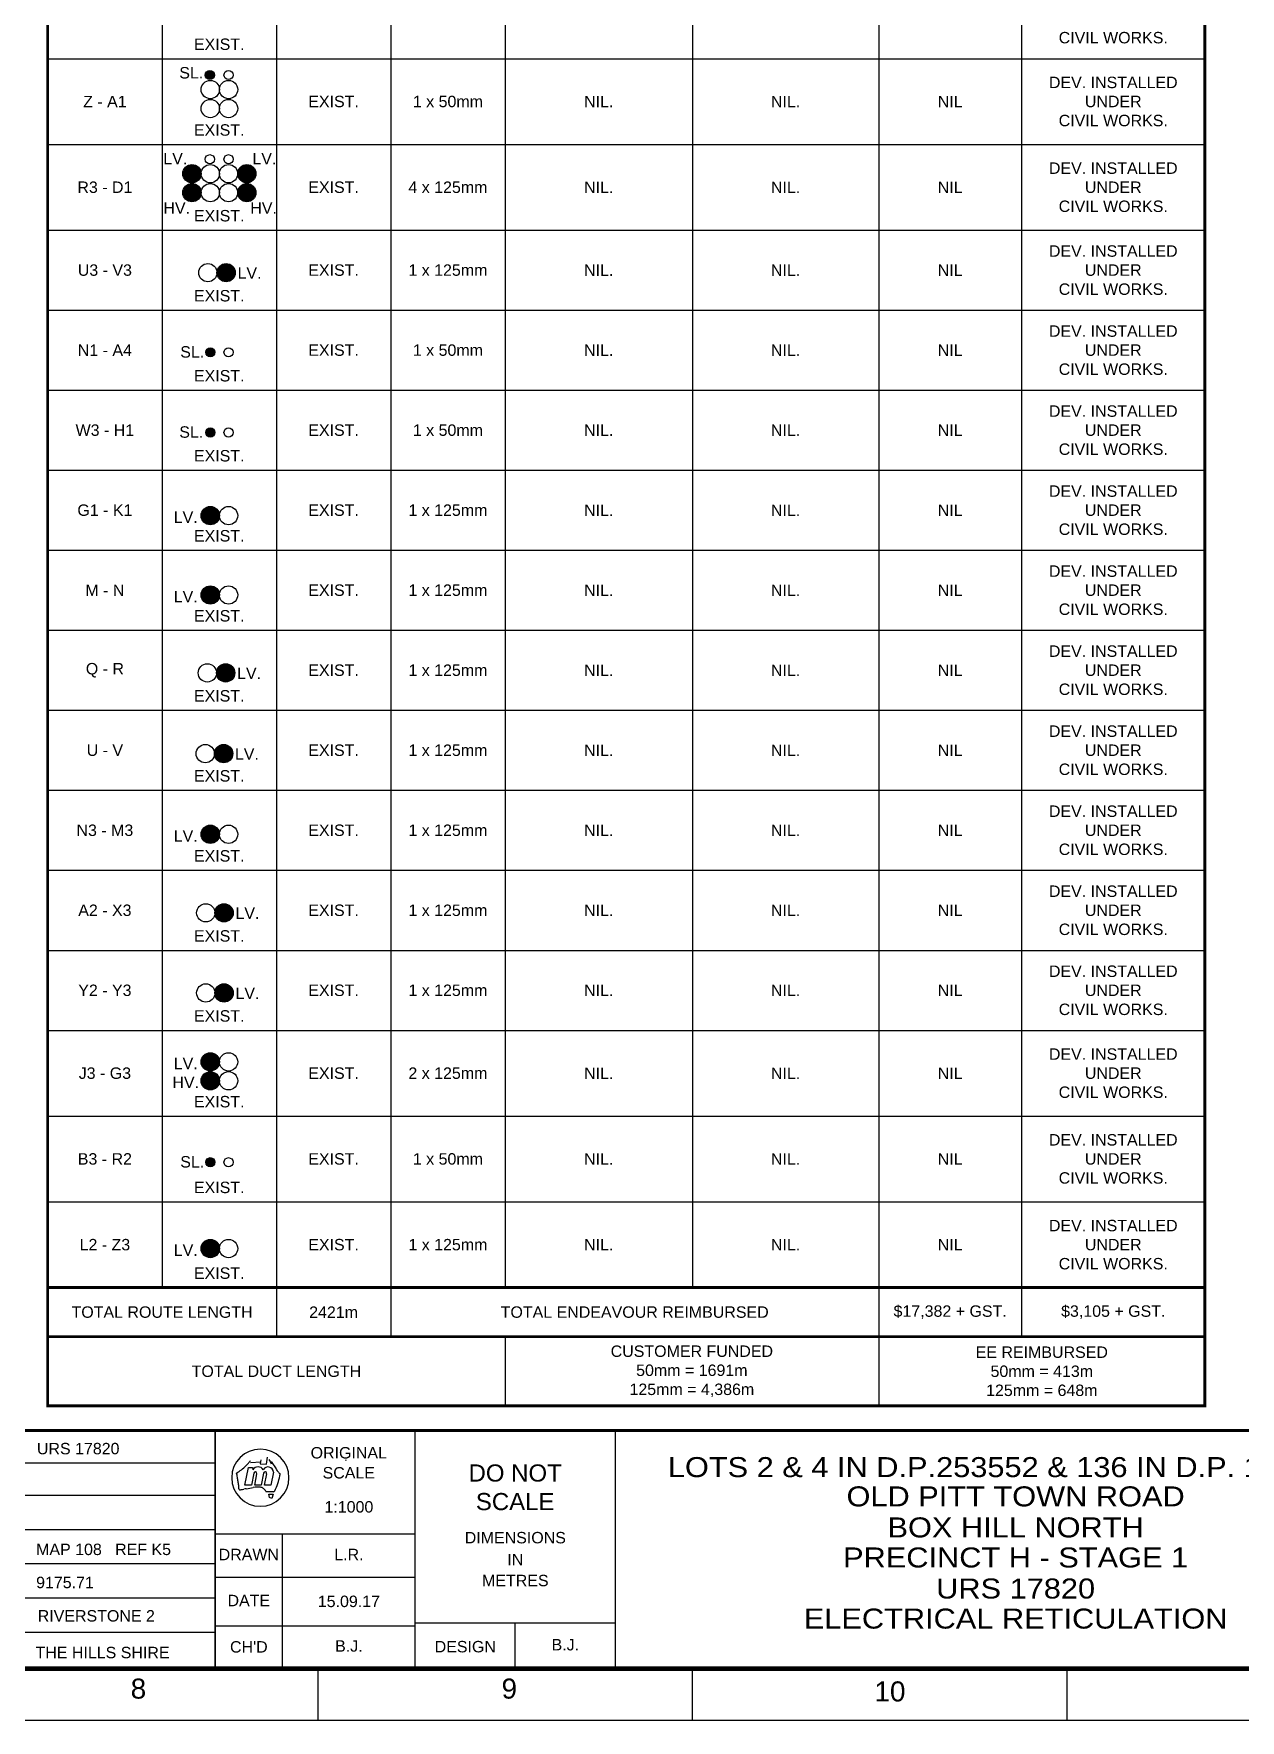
# Paper-space layout 'Retic (5)' of a CAD drawing. Header units: metres. Extents: x -30 to 775, y -5 to 571.
# Drawn here: x 453.8 to 664.8, y -5.5 to 289.6 of the extents above; entities that cross this region are included whole.
import ezdxf
from ezdxf.enums import TextEntityAlignment as Align

# ---------------------------------------------------------------- set-up
doc = ezdxf.new("R2010")
doc.units = ezdxf.units.M
doc.header["$LTSCALE"] = 0.7
doc.layers.get('0').update_dxf_attribs({"color": 6})
for name, color, linetype in [('_User Miscellaneous1', 3, 'Continuous'), ('_User Miscellaneous3', 11, 'Continuous'), ('Notes', 7, 'Continuous'), ('SupportsUG_SP_EXT', 7, 'Continuous')]:
    doc.layers.add(name, color=color, linetype=linetype)
doc.layers.add('_User Miscellaneous5', color=7, linetype='Continuous', lineweight=35)
doc.layers.get('SupportsUG_SP_EXT').off()
doc.styles.add('ARIAL', font='arial.ttf', dxfattribs={"height": 2})
doc.styles.add('iecISOCP', font='isocp.shx')
doc.styles.get("Standard").update_dxf_attribs({"font": 'arial.ttf'})

# ---------------------------------------------------------------- blocks, each defined once
blk = doc.blocks.new('A1_FRAME_TITLE')
at = {"layer": 'Notes', "color": 7}
for p, q in [((494.57, 5.97), (494.57, 47.62)), ((529.57, 5.97), (529.57, 47.62)), ((564.57, 5.97), (564.57, 47.62)), ((428.45, 41.97), (494.57, 41.97)), ((517.31, 42.48), (517.5, 42.44)), ((428.45, 36.33), (494.57, 36.33)), ((428.45, 30.33), (494.57, 30.33)), ((506.35, 5.97), (506.35, 29.54)), ((428.45, 24.33), (494.57, 24.33)), ((494.57, 21.97), (529.57, 21.97)), ((428.45, 18.33), (494.57, 18.33)), ((428.45, 12.33), (494.57, 12.33)), ((494.57, 13.47), (529.57, 13.47)), ((529.57, 13.97), (564.57, 13.97)), ((547.07, 5.97), (547.07, 13.97))]:
    blk.add_line(p, q, dxfattribs=at)
at = {"layer": 'Notes', "color": 7, "linetype": 'Continuous'}
for p, q in [((494.57, 47.62), (494.57, 5.97)), ((494.57, 41.97), (494.57, 5.97)), ((494.57, 29.54), (529.57, 29.54))]:
    blk.add_line(p, q, dxfattribs=at)
at = {"layer": 'Notes', "color": 4}
for p, q in [((500.77, 42.05), (502.54, 42.16)), ((502.54, 42.52), (502.42, 41.82)), ((502.42, 41.82), (503.56, 41.71)), ((503.56, 41.71), (503.75, 42.96)), ((504.39, 42.18), (505.22, 40.9)), ((499.76, 38.09), (500.38, 41.17)), ((500.38, 41.17), (501.12, 41.17)), ((501.32, 40.17), (500.91, 38.09)), ((501.12, 41.17), (501.18, 40.77)), ((501.48, 38.09), (501.87, 40.06)), ((503.03, 40.17), (502.62, 38.09)), ((503.19, 38.09), (503.58, 40.06)), ((504.78, 40.35), (504.33, 38.09)), ((500.91, 38.09), (499.76, 38.09)), ((502.62, 38.09), (501.48, 38.09)), ((504.33, 38.09), (503.19, 38.09)), ((504.83, 36.89), (503.42, 36.97)), ((503.42, 36.97), (504.83, 36.89)), ((504.83, 36.89), (503.42, 36.97)), ((504.06, 35.89), (503.98, 36.47)), ((503.98, 36.47), (504.71, 36.47)), ((504.5, 35.74), (504.06, 35.89)), ((504.71, 36.47), (504.5, 35.74))]:
    blk.add_line(p, q, dxfattribs=at)
at = {"layer": 'Notes', "linetype": 'Continuous'}
for p, q in [((512.52, 6.01), (512.52, -3.07)), ((578.03, 6.01), (578.03, -3.07)), ((643.54, 6.01), (643.54, -3.07))]:
    blk.add_line(p, q, dxfattribs=at)
at = {"layer": 'Notes', "color": 7, "linetype": 'Continuous'}
blk.add_lwpolyline([(-20.59, -3.07), (783.6, -3.07), (783.6, 573.26), (-20.59, 573.26)], close=True, dxfattribs=at)
at = {"layer": 'Notes', "color": 7, "linetype": 'Continuous', "const_width": 0.8}
blk.add_lwpolyline([(-11.55, 5.97), (774.56, 5.97), (774.56, 564.21), (-11.55, 564.21)], close=True, dxfattribs=at)
at = {"layer": 'Notes', "color": 7, "linetype": 'Continuous', "const_width": 0.5, "flags": 128}
blk.add_lwpolyline([(-11.55, 47.62), (774.56, 47.62)], dxfattribs=at)
at = {"layer": 'Notes', "color": 4}
for centre, radius, start, end in [((502.47, 39.37), 5, 0, 180), ((492.62, 49.09), 10.59, 308.157, 313.7305), ((495.42, 46.16), 6.54, 313.7309, 319.3045), ((495.42, 46.16), 6.54, 319.3047, 324.8782), ((528.91, 57.06), 28.87, 210.1483, 211.8601), ((502.47, 39.37), 5, 180, 0), ((492.62, 49.09), 10.59, 302.5841, 308.1576), ((477.49, 35.61), 21.32, 10.3053, 12.3306), ((477.49, 35.61), 21.32, 8.2795, 10.3048), ((478.79, 35.8), 20.01, 6.2539, 8.2792), ((502.08, 40.21), 1.06, 31.7884, 148.2116), ((501.59, 40.11), 0.28, 348.6911, 168.6911), ((503.82, 40.3), 0.961, 2.5982, 150.8098), ((503.3, 40.11), 0.28, 348.6911, 168.6911), ((427.22, -10.21), 93.25, 33.1096, 33.2341), ((508.75, 42.96), 4.09, 213.1151, 222.4146), ((492.9, 42.48), 13.29, 341.8901, 347.8434), ((506.09, 40.53), 0.484, 222.42, 236.4422), ((506.28, 40.81), 0.815, 236.4359, 244.7422), ((504.16, 40.06), 1.76, 347.8434, 354.1409), ((504.32, 40.04), 1.61, 354.1436, 1.0342), ((478.79, 35.8), 20.01, 4.2291, 6.2543), ((498.93, 39.42), 2.15, 265.1734, 270.0504), ((498.93, 39.51), 2.24, 270.0438, 274.7322), ((498.85, 40.42), 3.15, 274.7358, 283.0812), ((500.68, 32.55), 4.93, 97.7419, 103.0814), ((496.96, 59.88), 22.65, 277.7418, 280.8825), ((502.11, 33.09), 4.63, 85.4613, 100.8824), ((502.41, 36.78), 0.924, 46.5875, 85.4612), ((501.56, 35.89), 2.16, 30.1885, 46.5879), ((504.33, 37.45), 0.75, 311.6083, 321.0792), ((504.39, 37.41), 0.675, 321.0838, 331.5982), ((498.22, 40.74), 7.69, 331.5942, 341.8897)]:
    blk.add_arc(centre, radius, start, end, dxfattribs=at)
at = {"layer": 'Notes', "color": 7, "style": 'ARIAL'}
for s, p in [('ORIGINAL', (517.94, 42.73)), ('SCALE', (517.94, 39.23)), ('DIMENSIONS', (547.07, 27.88)), ('DRAWN', (500.46, 24.93)), ('IN', (547.07, 24.04)), ('METRES', (547.07, 20.38)), ('DATE', (500.46, 16.88)), ("CH'D", (500.46, 8.77)), ('DESIGN', (538.32, 8.81))]:
    blk.add_text(s, height=2, dxfattribs=at).set_placement(p, align=Align.CENTER)
for s, p in [('8', (479.79, 0.72)), ('9', (544.66, 0.72)), ('10', (609.88, 0.23))]:
    blk.add_text(s, height=3.5, dxfattribs=at).set_placement(p)
at = {"layer": 'Notes', "color": 7, "attachment_point": 5, "style": 'ARIAL'}
for s, insert, char_height, width in [('DO NOT SCALE', (547.04, 37.67), 3, 29.1), ('15.09.17', (517.96, 17.72), 2, 23.2209)]:
    blk.add_mtext(s, dxfattribs=dict(at, insert=insert, char_height=char_height, width=width))
at = {"layer": 'Notes', "color": 7}
blk.add_attdef('EPD_REF_NO', text='', height=5, dxfattribs=at).set_placement((739.57, 52.77), align=Align.CENTER)
at = {"layer": 'Notes', "color": 3, "style": 'iecISOCP', "flags": 8}
blk.add_attdef('VERSION_NO', text='', height=2.5, rotation=90, dxfattribs=at).set_placement((252.27, 44.54), align=Align.MIDDLE_CENTER)
at = {"layer": 'Notes', "color": 7, "style": 'ARIAL'}
for tag, p in [('CAP_NO', (463.39, 43.46)), ('IE_NUM', (463.26, 37.81)), ('REF_No_1', (285.45, 32.31)), ('REF_1', (307.01, 32.31)), ('GEN_WO', (391.91, 31.76)), ('HV_SWITCH', (463.67, 32.16)), ('REF_No_2', (285.45, 26.31)), ('REF_2', (307.01, 26.31)), ('OH_WO', (391.91, 25.81)), ('UBD_REF', (463.26, 25.83)), ('REF_No_3', (285.45, 20.31)), ('REF_3', (307.01, 20.31)), ('UG_WO', (391.91, 20.05)), ('GIS_MAP_No', (463.26, 20.04)), ('REF_No_4', (285.45, 14.31)), ('REF_4', (307.01, 14.31)), ('SUB_WO', (391.91, 13.81)), ('HV_OP_DIAG', (463.53, 14.2)), ('LGA', (463.15, 7.78))]:
    blk.add_attdef(tag, p, '', height=2, dxfattribs=at)
at = {"layer": 'Notes', "color": 7, "style": 'ARIAL', "width": 1.1}
for tag, p in [('T1', (634.58, 39.47)), ('T2', (634.58, 34.35)), ('T3', (634.58, 28.92)), ('T4', (634.58, 23.66)), ('T5', (634.58, 18.23)), ('T6', (634.58, 12.97))]:
    blk.add_attdef(tag, text='', height=3.5, dxfattribs=at).set_placement(p, align=Align.CENTER)
at = {"layer": 'Notes', "color": 7, "style": 'ARIAL'}
for tag, height, p in [('scale', 2, (517.96, 33.27)), ('DRAWN', 2, (517.96, 24.93)), ('REV', 5, (770.26, 17.1)), ('CHD', 2, (517.96, 8.93)), ('DESIGN', 2, (555.82, 9.15))]:
    blk.add_attdef(tag, text='', height=height, dxfattribs=at).set_placement(p, align=Align.CENTER)
blk.add_attdef('NUM', text='', height=7, dxfattribs=at).set_placement((742.57, 20.12), align=Align.MIDDLE_CENTER)
for tag, p in [('NS', (742.33, 8.12)), ('SHTS', (754.14, 8.12))]:
    blk.add_attdef(tag, text='', height=2, dxfattribs=at).set_placement(p, align=Align.MIDDLE)
at = {"layer": 'Notes', "style": 'iecISOCP'}
blk.add_attdef('ExportID', (-11.53, 2.35), '', height=2.5, dxfattribs=at)
at = {"layer": 'Notes', "style": 'iecISOCP', "flags": 1}
for tag, p in [('ProjectType', (-6.43, -26.84)), ('ProjectNumber', (2.95, -26.86)), ('DrawingNumber', (14.91, -26.85)), ('ProjectDescription', (26.96, -26.87)), ('ExportDate', (39.68, -26.83)), ('ExportUserName', (48.55, -26.84)), ('DesignerCompanyName', (60.88, -26.84)), ('ExportAreaOfInterest', (76.49, -26.86)), ('GIS_SUCCESS', (91.39, -26.82)), ('CAD_SUCCESS', (101.18, -26.83)), ('DEPOTCODE', (111.5, -26.92)), ('ExportCategories', (119.48, -26.84)), ('Comments', (133.78, -26.93)), ('EPD_-_VERSION_1.5', (141.2, -26.93))]:
    blk.add_attdef(tag, p, '', height=1, dxfattribs=at)
blk = doc.blocks.new('*T188')
at = {"layer": '_User Miscellaneous5', "color": 0, "linetype": 'ByBlock', "lineweight": -2, "transparency": 16777216}
for p, q in [((0, 0), (202.4, 0)), ((0, 0), (0, -504.41)), ((202.4, 0), (202.4, -504.41)), ((0, -12), (202.4, -12)), ((20, -12), (20, -483.71)), ((40, -12), (40, -492.3)), ((60, -12), (60, -492.3)), ((80, -12), (80, -483.71)), ((112.77, -12), (112.77, -483.71)), ((145.35, -12), (145.35, -504.41)), ((170.35, -12), (170.35, -492.3)), ((0, -20.44), (202.4, -20.44)), ((0, -35.44), (202.4, -35.44)), ((0, -50.44), (202.4, -50.44)), ((0, -65.44), (202.4, -65.44)), ((0, -79.44), (202.4, -79.44)), ((0, -95.44), (202.4, -95.44)), ((0, -109.44), (202.4, -109.44)), ((0, -123.44), (202.4, -123.44)), ((0, -137.44), (202.4, -137.44)), ((0, -151.44), (202.4, -151.44)), ((0, -165.44), (202.4, -165.44)), ((0, -179.44), (202.4, -179.44)), ((0, -195.44), (202.4, -195.44)), ((0, -210.57), (202.4, -210.57)), ((0, -225.71), (202.4, -225.71)), ((0, -240.71), (202.4, -240.71)), ((0, -254.71), (202.4, -254.71)), ((0, -268.71), (202.4, -268.71)), ((0, -283.71), (202.4, -283.71)), ((0, -298.71), (202.4, -298.71)), ((0, -312.71), (202.4, -312.71)), ((0, -326.71), (202.4, -326.71)), ((0, -340.71), (202.4, -340.71)), ((0, -354.71), (202.4, -354.71)), ((0, -368.71), (202.4, -368.71)), ((0, -382.71), (202.4, -382.71)), ((0, -396.71), (202.4, -396.71)), ((0, -410.71), (202.4, -410.71)), ((0, -424.71), (202.4, -424.71)), ((0, -438.71), (202.4, -438.71)), ((0, -453.71), (202.4, -453.71)), ((0, -468.71), (202.4, -468.71)), ((0, -483.71), (202.4, -483.71)), ((0, -492.3), (202.4, -492.3)), ((80, -492.3), (80, -504.41)), ((0, -504.41), (202.4, -504.41))]:
    blk.add_line(p, q, dxfattribs=at)
at = {"layer": '_User Miscellaneous5', "color": 7, "transparency": 16777216}
for s, insert, char_height, width, attachment_point in [('PVC DUCT SCHEDULE\\P{\\H0.96667x;NOTE - ALL TRENCH SECTIONS ARE TO BE READ & VIEWED FROM NODE TO NODE AS NOMINATED.}', (101.2, -6), 3, 200.4036, 5), ('DUCT\\PCONFIG.', (30, -16.22), 2, 17, 5), ('ROUTE\\PLENGTH', (50, -16.22), 2, 17, 5), ('CUSTOMER\\PFUNDED', (70, -16.22), 2, 17, 5), ('E.E REIMBURSEMENT RATE PER METRE', (129.06, -16.22), 2, 29.5818, 5), ('ENDEAVOUR\\PREIMBURSED', (157.85, -16.22), 2, 22, 5), ('E.E EXISTING DUCT\\PUSAGE CHARGE', (186.38, -16.22), 2, 29.0564, 5), ('LOCATION', (10, -16.22), 2, 17, 5), ('E.E  FUNDED ', (96.38, -16.22), 2, 29.7654, 5), ('2 x 50mm\\P4 x 125mm', (70, -27.94), 2, 14, 5), ('A3 - B3', (10, -27.94), 2, 14, 5), ('35m', (50, -27.94), 2, 14, 5), ('NIL.', (96.38, -27.94), 2, 26.7654, 5), ('NIL.', (129.06, -27.94), 2, 26.5818, 5), ('NIL', (157.85, -27.94), 2, 19, 5), ('NIL', (186.38, -27.94), 2, 26.0564, 5), ('NEW', (30, -33.94), 2, 14, 8), ('1 x 50mm\\P4 x 125mm', (70, -42.94), 2, 14, 5), ('B3 - C3', (10, -42.94), 2, 14, 5), ('25m', (50, -42.94), 2, 14, 5), ('NIL.', (96.38, -42.94), 2, 26.7654, 5), ('NIL.', (129.06, -42.94), 2, 26.5818, 5), ('NIL', (157.85, -42.94), 2, 19, 5), ('NIL', (186.38, -42.94), 2, 26.0564, 5), ('NEW', (30, -48.94), 2, 14, 8), ('C3 - D3', (10, -57.94), 2, 14, 5), ('55m', (50, -57.94), 2, 14, 5), ('2 x 125mm', (70, -57.94), 2, 14, 5), ('NIL.', (96.38, -57.94), 2, 26.7654, 5), ('NIL.', (129.06, -57.94), 2, 26.5818, 5), ('NIL', (157.85, -57.94), 2, 19, 5), ('NIL', (186.38, -57.94), 2, 26.0564, 5), ('NEW', (30, -63.94), 2, 14, 8), ('E3 - F3', (10, -72.44), 2, 14, 5), ('85m', (50, -72.44), 2, 14, 5), ('1 x 125mm', (70, -72.44), 2, 14, 5), ('NIL.', (96.38, -72.44), 2, 26.7654, 5), ('NIL.', (129.06, -72.44), 2, 26.5818, 5), ('NIL', (157.85, -72.44), 2, 19, 5), ('NIL', (186.38, -72.44), 2, 26.0564, 5), ('NEW', (30, -77.94), 2, 14, 8), ('1 x 50mm\\P2 x 125mm', (70, -87.44), 2, 14, 5), ('G3 - Z2', (10, -87.44), 2, 14, 5), ('30m', (50, -87.44), 2, 14, 5), ('NIL.', (96.38, -87.44), 2, 26.7654, 5), ('NIL.', (129.06, -87.44), 2, 26.5818, 5), ('NIL', (157.85, -87.44), 2, 19, 5), ('NIL', (186.38, -87.44), 2, 26.0564, 5), ('NEW', (30, -93.94), 2, 14, 8), ('1 x 50mm\\P2 x 125mm', (70, -102.44), 2, 14, 5), ('G3 - H3', (10, -102.44), 2, 14, 5), ('25m', (50, -102.44), 2, 14, 5), ('NIL.', (96.38, -102.44), 2, 26.7654, 5), ('NIL.', (129.06, -102.44), 2, 26.5818, 5), ('NIL', (157.85, -102.44), 2, 19, 5), ('NIL', (186.38, -102.44), 2, 26.0564, 5), ('NEW', (30, -107.94), 2, 14, 8), ('J3 - Y2', (10, -116.44), 2, 14, 5), ('30m', (50, -116.44), 2, 14, 5), ('3 x 125mm', (70, -116.44), 2, 14, 5), ('NIL.', (96.38, -116.44), 2, 26.7654, 5), ('NIL.', (129.06, -116.44), 2, 26.5818, 5), ('NIL', (157.85, -116.44), 2, 19, 5), ('NIL', (186.38, -116.44), 2, 26.0564, 5), ('NEW', (30, -121.94), 2, 14, 8), ('K3 - L3', (10, -130.44), 2, 14, 5), ('35m', (50, -130.44), 2, 14, 5), ('1 x 50mm\\P2 x 125mm', (70, -130.44), 2, 14, 5), ('NIL.', (96.38, -130.44), 2, 26.7654, 5), ('NIL.', (129.06, -130.44), 2, 26.5818, 5), ('NIL', (157.85, -130.44), 2, 19, 5), ('NIL', (186.38, -130.44), 2, 26.0564, 5), ('NEW', (30, -135.94), 2, 14, 8), ('L3 - W2', (10, -144.44), 2, 14, 5), ('42m', (50, -144.44), 2, 14, 5), ('1 x 125mm', (70, -144.44), 2, 14, 5), ('NIL.', (96.38, -144.44), 2, 26.7654, 5), ('NIL.', (129.06, -144.44), 2, 26.5818, 5), ('NIL', (157.85, -144.44), 2, 19, 5), ('NIL', (186.38, -144.44), 2, 26.0564, 5), ('NEW', (30, -149.94), 2, 14, 8), ('1 x 50mm\\P1 x 125mm', (70, -158.44), 2, 14, 5), ('M3 - P3', (10, -158.44), 2, 14, 5), ('40m', (50, -158.44), 2, 14, 5), ('NIL.', (96.38, -158.44), 2, 26.7654, 5), ('NIL.', (129.06, -158.44), 2, 26.5818, 5), ('NIL', (157.85, -158.44), 2, 19, 5), ('NIL', (186.38, -158.44), 2, 26.0564, 5), ('NEW', (30, -163.94), 2, 14, 8), ('N3 - V2', (10, -172.44), 2, 14, 5), ('45m', (50, -172.44), 2, 14, 5), ('1 x 125mm', (70, -172.44), 2, 14, 5), ('NIL.', (96.38, -172.44), 2, 26.7654, 5), ('NIL.', (129.06, -172.44), 2, 26.5818, 5), ('NIL', (157.85, -172.44), 2, 19, 5), ('NIL', (186.38, -172.44), 2, 26.0564, 5), ('NEW', (30, -177.94), 2, 14, 8), ('1 x 50mm\\P3 x 125mm', (70, -187.44), 2, 14, 5), ('Q3 - M2', (10, -187.44), 2, 14, 5), ('6m', (50, -187.44), 2, 14, 5), ('NIL.', (96.38, -187.44), 2, 26.7654, 5), ('NIL.', (129.06, -187.44), 2, 26.5818, 5), ('NIL', (157.85, -187.44), 2, 19, 5), ('NIL', (186.38, -187.44), 2, 26.0564, 5), ('NEW', (30, -193.94), 2, 14, 8), ('DEV. INSTALLED\\PUNDER\\PURS 15615\\PDRG. 500319/C', (186.38, -203.01), 2, 26.0564, 5), ('D3 - E3', (10, -203.01), 2, 14, 5), ('EXIST.', (50, -203.01), 2, 14, 5), ('1 x 125mm', (70, -203.01), 2, 14, 5), ('NIL.', (96.38, -203.01), 2, 26.7654, 5), ('NIL.', (129.06, -203.01), 2, 26.5818, 5), ('NIL', (157.85, -203.01), 2, 19, 5), ('EXIST.', (30, -209.07), 2, 14, 8), ('DEV. INSTALLED\\PUNDER\\PURS 15615\\PDRG. 500319/C', (186.38, -218.14), 2, 26.0564, 5), ('F3 - B4', (10, -218.14), 2, 14, 5), ('EXIST.', (50, -218.14), 2, 14, 5), ('1 x 125mm', (70, -218.14), 2, 14, 5), ('NIL.', (96.38, -218.14), 2, 26.7654, 5), ('NIL.', (129.06, -218.14), 2, 26.5818, 5), ('NIL', (157.85, -218.14), 2, 19, 5), ('EXIST.', (30, -224.21), 2, 14, 8), ('N3 - S3', (10, -233.21), 2, 14, 5), ('30m', (50, -233.21), 2, 14, 5), ('1 x 125mm', (70, -233.21), 2, 14, 5), ('NIL.', (96.38, -233.21), 2, 26.7654, 5), ('NIL.', (129.06, -233.21), 2, 26.5818, 5), ('NIL', (157.85, -233.21), 2, 19, 5), ('NIL', (186.38, -233.21), 2, 26.0564, 5), ('NEW', (30, -239.21), 2, 14, 8), ('T3 - Q1', (10, -247.71), 2, 14, 5), ('20m', (50, -247.71), 2, 14, 5), ('1 x 50mm', (70, -247.71), 2, 14, 5), ('NIL.', (96.38, -247.71), 2, 26.7654, 5), ('NIL.', (129.06, -247.71), 2, 26.5818, 5), ('NIL', (157.85, -247.71), 2, 19, 5), ('NIL', (186.38, -247.71), 2, 26.0564, 5), ('NEW', (30, -253.21), 2, 14, 8), ('DEV. INSTALLED\\PUNDER\\PCIVIL WORKS.', (186.38, -261.71), 2, 26.0564, 5), ('F - G', (10, -261.71), 2, 14, 5), ('EXIST.', (50, -261.71), 2, 14, 5), ('1 x 50mm', (70, -261.71), 2, 14, 5), ('NIL.', (96.38, -261.71), 2, 26.7654, 5), ('NIL.', (129.06, -261.71), 2, 26.5818, 5), ('NIL', (157.85, -261.71), 2, 19, 5), ('EXIST.', (30, -267.21), 2, 14, 8), ('DEV. INSTALLED\\PUNDER\\PCIVIL WORKS.', (186.38, -276.21), 2, 26.0564, 5), ('Z - A1', (10, -276.21), 2, 14, 5), ('EXIST.', (50, -276.21), 2, 14, 5), ('1 x 50mm', (70, -276.21), 2, 14, 5), ('NIL.', (96.38, -276.21), 2, 26.7654, 5), ('NIL.', (129.06, -276.21), 2, 26.5818, 5), ('NIL', (157.85, -276.21), 2, 19, 5), ('EXIST.', (30, -282.21), 2, 14, 8), ('DEV. INSTALLED\\PUNDER\\PCIVIL WORKS.', (186.38, -291.21), 2, 26.0564, 5), ('R3 - D1', (10, -291.21), 2, 14, 5), ('EXIST.', (50, -291.21), 2, 14, 5), ('4 x 125mm', (70, -291.21), 2, 14, 5), ('NIL.', (96.38, -291.21), 2, 26.7654, 5), ('NIL.', (129.06, -291.21), 2, 26.5818, 5), ('NIL', (157.85, -291.21), 2, 19, 5), ('EXIST.', (30, -297.21), 2, 14, 8), ('DEV. INSTALLED\\PUNDER\\PCIVIL WORKS.', (186.38, -305.71), 2, 26.0564, 5), ('U3 - V3', (10, -305.71), 2, 14, 5), ('EXIST.', (50, -305.71), 2, 14, 5), ('1 x 125mm', (70, -305.71), 2, 14, 5), ('NIL.', (96.38, -305.71), 2, 26.7654, 5), ('NIL.', (129.06, -305.71), 2, 26.5818, 5), ('NIL', (157.85, -305.71), 2, 19, 5), ('EXIST.', (30, -311.21), 2, 14, 8), ('DEV. INSTALLED\\PUNDER\\PCIVIL WORKS.', (186.38, -319.71), 2, 26.0564, 5), ('EXIST.', (50, -319.71), 2, 14, 5), ('1 x 50mm', (70, -319.71), 2, 14, 5), ('N1 - A4', (10, -319.71), 2, 14, 5), ('NIL.', (96.38, -319.71), 2, 26.7654, 5), ('NIL.', (129.06, -319.71), 2, 26.5818, 5), ('NIL', (157.85, -319.71), 2, 19, 5), ('EXIST.', (30, -325.21), 2, 14, 8), ('DEV. INSTALLED\\PUNDER\\PCIVIL WORKS.', (186.38, -333.71), 2, 26.0564, 5), ('W3 - H1', (10, -333.71), 2, 14, 5), ('EXIST.', (50, -333.71), 2, 14, 5), ('1 x 50mm', (70, -333.71), 2, 14, 5), ('NIL.', (96.38, -333.71), 2, 26.7654, 5), ('NIL.', (129.06, -333.71), 2, 26.5818, 5), ('NIL', (157.85, -333.71), 2, 19, 5), ('EXIST.', (30, -339.21), 2, 14, 8), ('DEV. INSTALLED\\PUNDER\\PCIVIL WORKS.', (186.38, -347.71), 2, 26.0564, 5), ('G1 - K1', (10, -347.71), 2, 14, 5), ('EXIST.', (50, -347.71), 2, 14, 5), ('1 x 125mm', (70, -347.71), 2, 14, 5), ('NIL.', (96.38, -347.71), 2, 26.7654, 5), ('NIL.', (129.06, -347.71), 2, 26.5818, 5), ('NIL', (157.85, -347.71), 2, 19, 5), ('EXIST.', (30, -353.21), 2, 14, 8), ('DEV. INSTALLED\\PUNDER\\PCIVIL WORKS.', (186.38, -361.71), 2, 26.0564, 5), ('M - N', (10, -361.71), 2, 14, 5), ('EXIST.', (50, -361.71), 2, 14, 5), ('1 x 125mm', (70, -361.71), 2, 14, 5), ('NIL.', (96.38, -361.71), 2, 26.7654, 5), ('NIL.', (129.06, -361.71), 2, 26.5818, 5), ('NIL', (157.85, -361.71), 2, 19, 5), ('EXIST.', (30, -367.21), 2, 14, 8), ('DEV. INSTALLED\\PUNDER\\PCIVIL WORKS.', (186.38, -375.71), 2, 26.0564, 5), ('Q - R', (10, -375.71), 2, 14, 5), ('EXIST.', (50, -375.71), 2, 14, 5), ('1 x 125mm', (70, -375.71), 2, 14, 5), ('NIL.', (96.38, -375.71), 2, 26.7654, 5), ('NIL.', (129.06, -375.71), 2, 26.5818, 5), ('NIL', (157.85, -375.71), 2, 19, 5), ('EXIST.', (30, -381.21), 2, 14, 8), ('DEV. INSTALLED\\PUNDER\\PCIVIL WORKS.', (186.38, -389.71), 2, 26.0564, 5), ('U - V', (10, -389.71), 2, 14, 5), ('EXIST.', (50, -389.71), 2, 14, 5), ('1 x 125mm', (70, -389.71), 2, 14, 5), ('NIL.', (96.38, -389.71), 2, 26.7654, 5), ('NIL.', (129.06, -389.71), 2, 26.5818, 5), ('NIL', (157.85, -389.71), 2, 19, 5), ('EXIST.', (30, -395.21), 2, 14, 8), ('DEV. INSTALLED\\PUNDER\\PCIVIL WORKS.', (186.38, -403.71), 2, 26.0564, 5), ('N3 - M3', (10, -403.71), 2, 14, 5), ('EXIST.', (50, -403.71), 2, 14, 5), ('1 x 125mm', (70, -403.71), 2, 14, 5), ('NIL.', (96.38, -403.71), 2, 26.7654, 5), ('NIL.', (129.06, -403.71), 2, 26.5818, 5), ('NIL', (157.85, -403.71), 2, 19, 5), ('EXIST.', (30, -409.21), 2, 14, 8), ('DEV. INSTALLED\\PUNDER\\PCIVIL WORKS.', (186.38, -417.71), 2, 26.0564, 5), ('A2 - X3', (10, -417.71), 2, 14, 5), ('EXIST.', (50, -417.71), 2, 14, 5), ('1 x 125mm', (70, -417.71), 2, 14, 5), ('NIL.', (96.38, -417.71), 2, 26.7654, 5), ('NIL.', (129.06, -417.71), 2, 26.5818, 5), ('NIL', (157.85, -417.71), 2, 19, 5), ('EXIST.', (30, -423.21), 2, 14, 8), ('DEV. INSTALLED\\PUNDER\\PCIVIL WORKS.', (186.38, -431.71), 2, 26.0564, 5), ('Y2 - Y3', (10, -431.71), 2, 14, 5), ('EXIST.', (50, -431.71), 2, 14, 5), ('1 x 125mm', (70, -431.71), 2, 14, 5), ('NIL.', (96.38, -431.71), 2, 26.7654, 5), ('NIL.', (129.06, -431.71), 2, 26.5818, 5), ('NIL', (157.85, -431.71), 2, 19, 5), ('EXIST.', (30, -437.21), 2, 14, 8), ('DEV. INSTALLED\\PUNDER\\PCIVIL WORKS.', (186.38, -446.21), 2, 26.0564, 5), ('J3 - G3', (10, -446.21), 2, 14, 5), ('EXIST.', (50, -446.21), 2, 14, 5), ('2 x 125mm', (70, -446.21), 2, 14, 5), ('NIL.', (96.38, -446.21), 2, 26.7654, 5), ('NIL.', (129.06, -446.21), 2, 26.5818, 5), ('NIL', (157.85, -446.21), 2, 19, 5), ('EXIST.', (30, -452.21), 2, 14, 8), ('DEV. INSTALLED\\PUNDER\\PCIVIL WORKS.', (186.38, -461.21), 2, 26.0564, 5), ('B3 - R2', (10, -461.21), 2, 15, 5), ('EXIST.', (50, -461.21), 2, 15, 5), ('1 x 50mm', (70, -461.21), 2, 15, 5), ('NIL.', (96.38, -461.21), 2, 27.7654, 5), ('NIL.', (129.06, -461.21), 2, 27.5818, 5), ('NIL', (157.85, -461.21), 2, 20, 5), ('EXIST.', (30, -467.21), 2, 15, 8), ('DEV. INSTALLED\\PUNDER\\PCIVIL WORKS.', (186.38, -476.21), 2, 26.0564, 5), ('L2 - Z3', (10, -476.21), 2, 14, 5), ('EXIST.', (50, -476.21), 2, 14, 5), ('1 x 125mm', (70, -476.21), 2, 14, 5), ('NIL.', (96.38, -476.21), 2, 26.7654, 5), ('NIL.', (129.06, -476.21), 2, 26.5818, 5), ('NIL', (157.85, -476.21), 2, 19, 5), ('EXIST.', (30, -482.21), 2, 14, 8), ('$17,382 + GST.', (157.85, -488.01), 2, 21, 5), ('$3,105 + GST.', (186.38, -488.01), 2, 28.0564, 5), ('TOTAL ROUTE LENGTH', (20, -488.01), 2, 34, 5), ('2421m', (50, -488.01), 2, 14, 5), ('TOTAL ENDEAVOUR REIMBURSED', (102.67, -488.01), 2, 79.3472, 5), ('CUSTOMER FUNDED\\P50mm = 1691m\\P125mm = 4,386m', (112.67, -498.36), 2, 59.3472, 5), ('EE REIMBURSED\\P50mm = 413m\\P125mm = 648m', (173.88, -498.36), 2, 51.0564, 5), ('TOTAL DUCT LENGTH', (40, -498.36), 2, 74, 5)]:
    blk.add_mtext(s, dxfattribs=dict(at, insert=insert, char_height=char_height, width=width, attachment_point=attachment_point))
blk = doc.blocks.new('*U184')
blk.add_circle((0, 0.8), 0.8)
blk = doc.blocks.new('DUCT_50_NEW')
blk.add_circle((0, 0.4), 0.4)
at = {"flags": 1}
blk.add_attdef('Z', (0, 0), '', height=0.2, dxfattribs=at)
at = {"flags": 9}
for tag, p in [('DUCT_CODE', (0, 0)), ('XSECT_TYPE', (0, -0.2)), ('STATE', (0, -0.6)), ('OWNED_BY', (0, -1.01)), ('OPERATED_BY', (0, -1.21)), ('FB_REFERENCE', (0, -0.4)), ('NOTES', (0, -0.8)), ('MAINTAINED_BY', (0, -1.42))]:
    blk.add_attdef(tag, text='', height=0.2, dxfattribs=at).set_placement(p, align=Align.MIDDLE_LEFT)
blk = doc.blocks.new('CABLE_SMALL_NEW')
h = blk.add_hatch(color=256)
edge = h.paths.add_edge_path()
edge.add_arc((0, 0.4), 0.4, 0, 360)
blk.add_circle((0, 0.4), 0.4)
for tag, flags, p in [('COND_CODE', 9, (1.5, 0)), ('STATE', 9, (1.5, -0.4)), ('XSECT_SIZE', 9, (1.5, -0.6)), ('OWNED_BY', 9, (1.5, -1)), ('OPERATED_BY', 9, (1.5, -1.2)), ('FB_REFERENCE', 9, (1.5, -0.2)), ('NOTES', 9, (1.5, -0.8)), ('MAINTAINED_BY', 9, (1.5, -1.4)), ('Z', 1, (1.5, -1.6))]:
    blk.add_attdef(tag, text='', height=0.2, dxfattribs=dict(flags=flags)).set_placement(p, align=Align.MIDDLE_LEFT)
blk = doc.blocks.new('*U191')
for name in ['DUCT_50_NEW', 'CABLE_SMALL_NEW']:
    blk.add_blockref(name, (0, 0))
blk = doc.blocks.new('*U193')
blk.add_blockref('DUCT_50_NEW', (0, 0))
blk = doc.blocks.new('CABLE_LARGE_NEW')
h = blk.add_hatch(color=256)
edge = h.paths.add_edge_path()
edge.add_arc((0, 0.8), 0.8, 0, 360)
blk.add_circle((0, 0.8), 0.8)
for tag, flags, p in [('COND_CODE', 9, (1.5, 0)), ('STATE', 9, (1.5, -0.4)), ('XSECT_SIZE', 9, (1.5, -0.6)), ('OWNED_BY', 9, (1.5, -1)), ('OPERATED_BY', 9, (1.5, -1.2)), ('FB_REFERENCE', 9, (1.5, -0.2)), ('NOTES', 9, (1.5, -0.8)), ('MAINTAINED_BY', 9, (1.5, -1.4)), ('Z', 1, (1.5, -1.6))]:
    blk.add_attdef(tag, text='', height=0.2, dxfattribs=dict(flags=flags)).set_placement(p, align=Align.MIDDLE_LEFT)
blk = doc.blocks.new('*U194')
blk.add_circle((0, 0.8), 0.8)
blk.add_blockref('CABLE_LARGE_NEW', (0, 0))

psp = doc.layouts.new('Retic (5)')

# ---------------------------------------------------------------- linework, layer by layer
at = {"layer": '_User Miscellaneous5', "const_width": 0.5}
psp.add_lwpolyline([(456.2, 553.95), (658.6, 553.95), (658.6, 70.24), (456.2, 70.24)], close=True, dxfattribs=at)
for points in [[(456.2, 209.3), (456.2, 49.54), (658.6, 49.54), (658.6, 209.3)], [(456.2, 61.65), (658.6, 61.65)]]:
    psp.add_lwpolyline(points, dxfattribs=at)

# ---------------------------------------------------------------- block references
psp.add_blockref('*T188', (456.2, 553.95))
at = {"layer": '_User Miscellaneous3', "xscale": 2, "yscale": 2, "zscale": 2}
for name, p in [('*U184', (484.63, 278.24)), ('*U191', (484.56, 281.58)), ('*U184', (487.83, 278.24)), ('*U193', (487.83, 281.58)), ('*U184', (484.63, 274.92)), ('*U184', (487.83, 274.92)), ('*U194', (481.43, 263.51)), ('*U184', (484.63, 263.51)), ('*U193', (484.56, 266.85)), ('*U184', (487.83, 263.51)), ('*U193', (487.83, 266.85)), ('*U194', (491.03, 263.51)), ('*U194', (481.43, 260.2)), ('*U184', (484.63, 260.2)), ('*U184', (487.83, 260.2)), ('*U194', (491.03, 260.2)), ('*U184', (484.21, 246.2)), ('*U194', (487.41, 246.2)), ('*U191', (484.63, 233.07)), ('*U193', (487.83, 233.07)), ('*U191', (484.63, 219.04)), ('*U193', (487.83, 219.04)), ('*U194', (484.63, 203.7)), ('*U184', (487.83, 203.7)), ('*U194', (484.63, 189.81)), ('*U184', (487.83, 189.81)), ('*U184', (484.13, 176.18)), ('*U194', (487.33, 176.18)), ('*U184', (483.76, 162.06)), ('*U194', (486.96, 162.06)), ('*U194', (484.63, 147.95)), ('*U184', (487.83, 147.95)), ('*U184', (483.85, 134.2)), ('*U194', (487.05, 134.2)), ('*U184', (483.85, 120.19)), ('*U194', (487.05, 120.19)), ('*U194', (484.63, 108.13)), ('*U184', (487.83, 108.13)), ('*U194', (484.63, 104.82)), ('*U184', (487.83, 104.82)), ('*U191', (484.63, 91.37)), ('*U193', (487.83, 91.37)), ('*U194', (484.63, 75.47)), ('*U184', (487.83, 75.47))]:
    psp.add_blockref(name, p, dxfattribs=at)
at = {"layer": 'SupportsUG_SP_EXT'}
ref = psp.add_blockref('A1_FRAME_TITLE', (-9.08, -2.39), dxfattribs=at)
ref.add_attrib('T1', 'LOTS 2 & 4 IN D.P.253552 & 136 IN D.P. 1211084', dxfattribs={"layer": 'Notes', "color": 7, "height": 3.5, "style": 'ARIAL', "width": 1.1}).set_placement((625.5, 37.08), align=Align.CENTER)
ref.add_attrib('T2', 'OLD PITT TOWN ROAD', dxfattribs={"layer": 'Notes', "color": 7, "height": 3.5, "style": 'ARIAL', "width": 1.1}).set_placement((625.5, 31.96), align=Align.CENTER)
ref.add_attrib('T3', 'BOX HILL NORTH', dxfattribs={"layer": 'Notes', "color": 7, "height": 3.5, "style": 'ARIAL', "width": 1.1}).set_placement((625.5, 26.53), align=Align.CENTER)
ref.add_attrib('T4', 'PRECINCT H - STAGE 1', dxfattribs={"layer": 'Notes', "color": 7, "height": 3.5, "style": 'ARIAL', "width": 1.1}).set_placement((625.5, 21.27), align=Align.CENTER)
ref.add_attrib('T5', 'URS 17820', dxfattribs={"layer": 'Notes', "color": 7, "height": 3.5, "style": 'ARIAL', "width": 1.1}).set_placement((625.5, 15.84), align=Align.CENTER)
ref.add_attrib('T6', 'ELECTRICAL RETICULATION', dxfattribs={"layer": 'Notes', "color": 7, "height": 3.5, "style": 'ARIAL', "width": 1.1}).set_placement((625.5, 10.58), align=Align.CENTER)
ref.add_attrib('DESIGN', 'B.J.', dxfattribs={"layer": 'Notes', "color": 7, "height": 2, "style": 'ARIAL'}).set_placement((546.74, 6.76), align=Align.CENTER)
ref.add_attrib('DRAWN', 'L.R.', dxfattribs={"layer": 'Notes', "color": 7, "height": 2, "style": 'ARIAL'}).set_placement((508.88, 22.54), align=Align.CENTER)
ref.add_attrib('CHD', 'B.J.', dxfattribs={"layer": 'Notes', "color": 7, "height": 2, "style": 'ARIAL'}).set_placement((508.88, 6.54), align=Align.CENTER)
ref.add_attrib('scale', '1:1000', dxfattribs={"layer": 'Notes', "color": 7, "height": 2, "style": 'ARIAL'}).set_placement((508.88, 30.88), align=Align.CENTER)
ref.add_attrib('CAP_NO', 'URS 17820', (454.31, 41.07), dxfattribs={"layer": 'Notes', "color": 7, "height": 2, "style": 'ARIAL'})
ref.add_attrib('UBD_REF', 'MAP 108   REF K5', (454.17, 23.44), dxfattribs={"layer": 'Notes', "color": 7, "height": 2, "style": 'ARIAL'})
ref.add_attrib('GIS_MAP_No', '9175.71', (454.17, 17.65), dxfattribs={"layer": 'Notes', "color": 7, "height": 2, "style": 'ARIAL'})
ref.add_attrib('HV_OP_DIAG', 'RIVERSTONE 2', (454.45, 11.81), dxfattribs={"layer": 'Notes', "color": 7, "height": 2, "style": 'ARIAL'})
ref.add_attrib('LGA', 'THE HILLS SHIRE', (454.07, 5.39), dxfattribs={"layer": 'Notes', "color": 7, "height": 2, "style": 'ARIAL'})

# ---------------------------------------------------------------- texts
at = {"layer": '_User Miscellaneous1', "char_height": 2, "attachment_point": 5, "style": 'ARIAL'}
for s, insert in [('SL.', (481.31, 282.76)), ('LV.', (478.52, 267.76)), ('LV.', (494.1, 267.76)), ('HV.', (478.76, 259.11)), ('HV.', (493.96, 259.11)), ('LV.', (491.5, 247.74)), ('SL.', (481.48, 233.93)), ('SL.', (481.31, 219.91)), ('LV.', (480.34, 205.02)), ('LV.', (480.34, 191.13)), ('LV.', (491.42, 177.72)), ('LV.', (491.04, 163.6)), ('LV.', (480.34, 149.26)), ('LV.', (491.14, 135.74)), ('LV.', (491.14, 121.73)), ('LV.', (480.34, 109.45)), ('HV.', (480.34, 106.14)), ('SL.', (481.48, 92.23)), ('LV.', (480.34, 76.79))]:
    psp.add_mtext_dynamic_manual_height_columns(s, width=3.8474, gutter_width=10, heights=[0], dxfattribs=dict(at, insert=insert))

doc.saveas('drawing.dxf')
